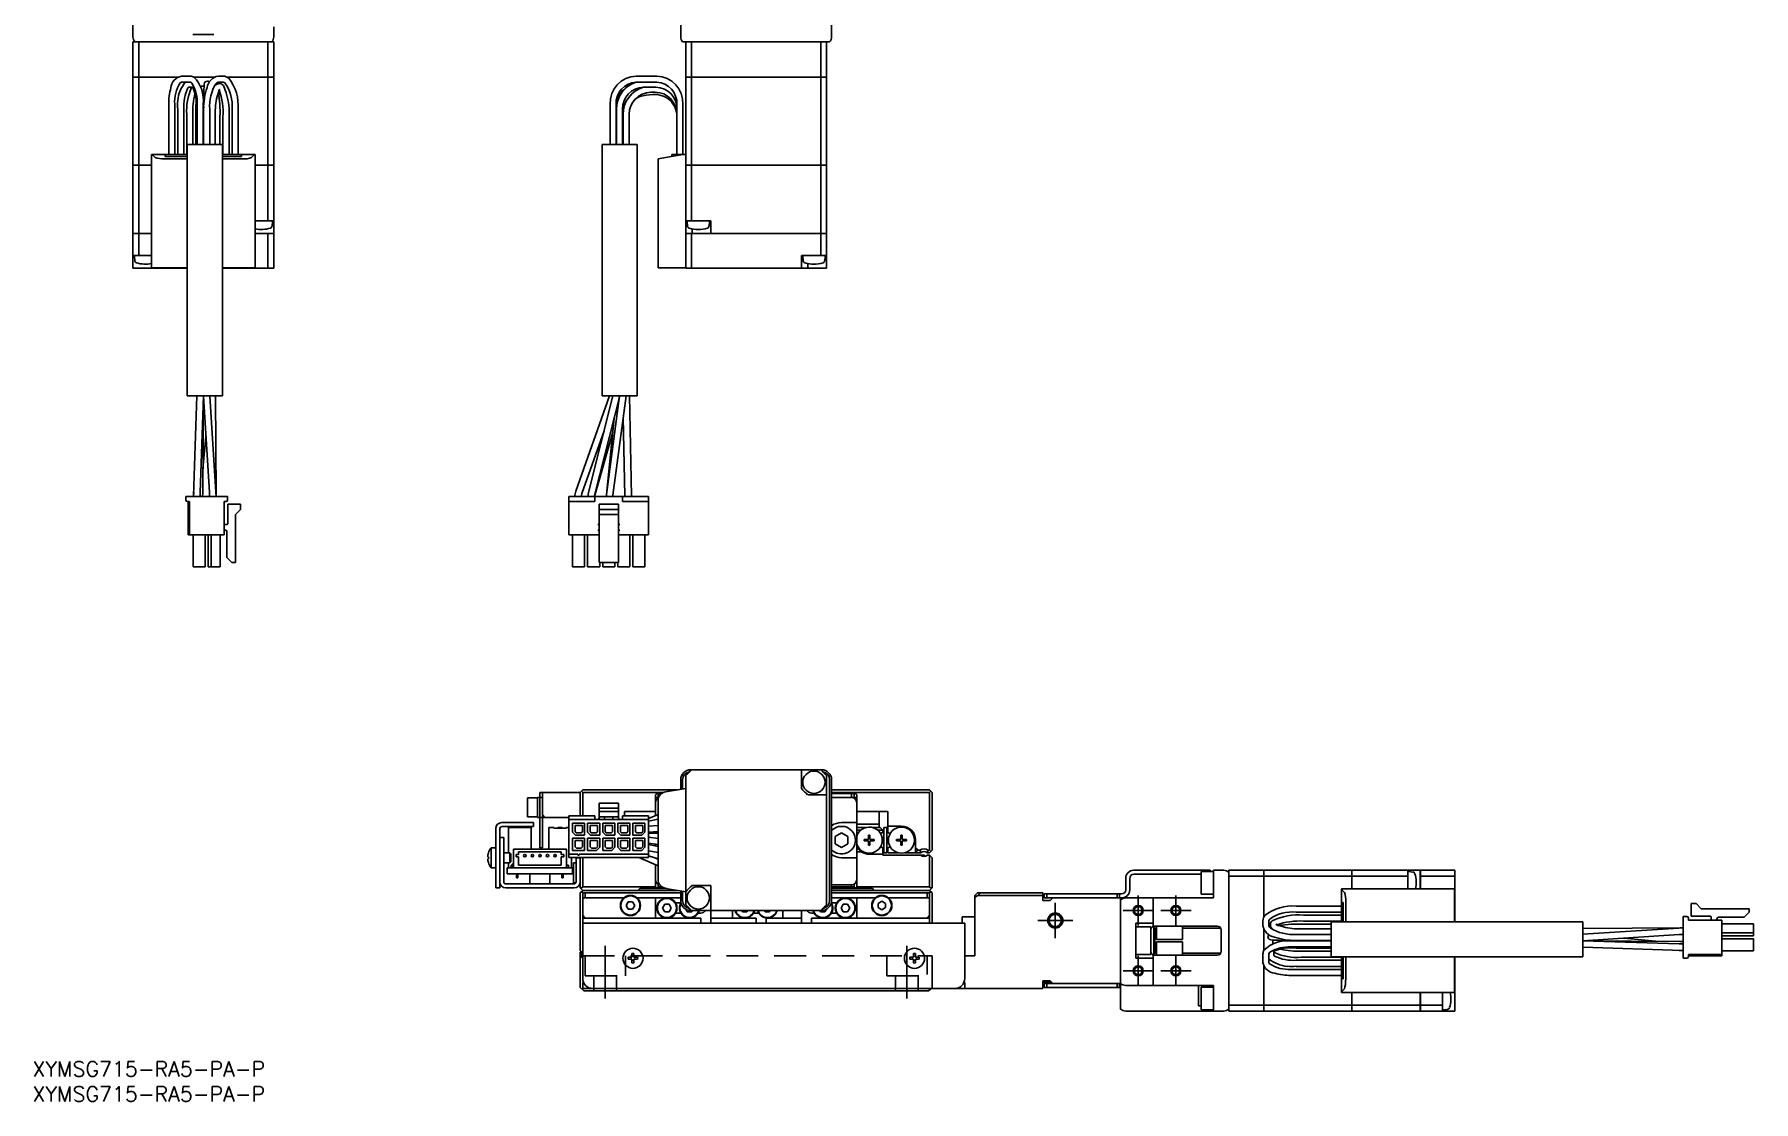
# Model space of a CAD drawing. Extents: x 0 to 721, y -8 to 419.
# Drawn here: x 0.4 to 342.3, y -8 to 204.2 of the extents above; entities that cross this region are included whole.
import ezdxf

# ---------------------------------------------------------------- set-up
doc = ezdxf.new("R2010")
doc.units = 0
doc.header["$LTSCALE"] = 0.5
doc.linetypes.add('CENTER', pattern=[50.8, 31.75, -6.35, 6.35, -6.35])
doc.linetypes.add('DASHED', pattern=[19.05, 12.7, -6.35])
for name, color, linetype in [('MSM_CENTER', 1, 'CENTER'), ('MSM_CONTINUOUS', 7, 'CONTINUOUS'), ('MSM_DASHED', 4, 'DASHED'), ('MSM_NARROW', 5, 'CONTINUOUS'), ('MSM_PART_NUMBER', 7, 'CONTINUOUS')]:
    doc.layers.add(name, color=color, linetype=linetype)
doc.styles.get("Standard").update_dxf_attribs({"font": 'txt.shx', "height": 1, "bigfont": 'bigfont.shx'})

msp = doc.modelspace()

# ---------------------------------------------------------------- linework, layer by layer
at = {"layer": 'MSM_CENTER'}
for p, q in [((203.44, 31.5), (203.44, 24.5)), ((219.94, 27), (219.94, 33)), ((227.44, 27), (227.44, 33)), ((199.94, 28), (206.94, 28)), ((216.94, 30), (222.94, 30)), ((224.44, 30), (230.44, 30)), ((113.94, 23), (113.94, 12.5)), ((173.94, 23), (173.94, 12.5)), ((219.94, 15), (219.94, 21)), ((227.44, 15), (227.44, 21)), ((216.94, 18), (222.94, 18)), ((224.44, 18), (230.44, 18))]:
    msp.add_line(p, q, dxfattribs=at)
at = {"layer": 'MSM_CONTINUOUS'}
for p, q in [((20, 203.73), (20, 223.23)), ((128.94, 203.73), (128.94, 217.73)), ((158.94, 217.73), (158.94, 203.73)), ((48, 205.73), (48, 203.73)), ((20, 202.73), (20, 195.74)), ((20, 202.73), (48, 202.73)), ((21.15, 202.73), (21.15, 195.74)), ((36.1, 204.23), (31.9, 204.23)), ((46.85, 202.73), (46.85, 195.74)), ((48, 202.73), (48, 195.74)), ((129.32, 202.73), (158.55, 202.73)), ((129.94, 202.73), (129.94, 195.74)), ((131.09, 202.73), (131.09, 195.74)), ((156.78, 202.73), (156.78, 195.74)), ((157.94, 202.73), (157.94, 195.74)), ((20, 195.74), (29.05, 195.74)), ((20, 195.73), (20, 178.24)), ((29.03, 195.73), (20, 195.73)), ((20.01, 195.73), (20.01, 195.74)), ((21.15, 195.73), (21.15, 178.24)), ((21.16, 195.73), (21.16, 195.74)), ((31.4, 195.93), (29.65, 195.93)), ((32.1, 195.74), (36.35, 195.74)), ((36.32, 195.73), (32.12, 195.73)), ((34.99, 194.9), (34.79, 194.93)), ((37.95, 195.93), (37, 195.93)), ((38.71, 195.74), (48, 195.74)), ((48, 195.73), (38.73, 195.73)), ((46.85, 195.73), (46.85, 195.74)), ((46.85, 195.73), (46.85, 178.24)), ((47.99, 195.73), (47.99, 195.74)), ((48, 195.73), (48, 178.24)), ((120.09, 195.93), (124.18, 195.93)), ((129.94, 195.74), (157.94, 195.74)), ((129.94, 195.73), (129.94, 157.73)), ((157.94, 195.73), (129.94, 195.73)), ((129.95, 195.73), (129.95, 195.74)), ((131.09, 195.73), (131.09, 195.74)), ((131.09, 195.73), (131.09, 178.24)), ((156.78, 195.73), (156.78, 195.74)), ((156.78, 195.73), (156.78, 178.24)), ((157.93, 195.73), (157.93, 195.74)), ((157.94, 195.73), (157.94, 178.24)), ((29.65, 194.73), (31.4, 194.73)), ((31.06, 193.73), (31.79, 193.73)), ((33.64, 193.93), (33.41, 193.88)), ((33.67, 193.93), (33.64, 193.93)), ((34.08, 193.93), (33.67, 193.93)), ((34.13, 193.93), (34.08, 193.93)), ((35.17, 194.78), (34.99, 194.9)), ((36.92, 194.4), (36.72, 194.33)), ((36.96, 194.41), (36.92, 194.4)), ((36.98, 194.73), (37.95, 194.73)), ((37.17, 193.21), (37.33, 193.27)), ((124.18, 194.73), (120.09, 194.73)), ((120.09, 194.72), (120.13, 194.73)), ((124.02, 193.73), (121.55, 193.73)), ((123.42, 192.26), (122.04, 192.14)), ((123.88, 192.73), (123, 192.73)), ((27.1, 190.33), (27.1, 180.33)), ((28.3, 180.33), (28.3, 190.33)), ((28.9, 189.33), (28.9, 180.33)), ((30.1, 180.33), (30.1, 189.33)), ((30.7, 188.33), (30.7, 180.33)), ((31.9, 182.33), (31.9, 188.33)), ((32.57, 191.39), (32.5, 189.33)), ((32.5, 189.33), (32.5, 182.33)), ((32.75, 190.33), (32.75, 182.33)), ((33.95, 182.33), (33.95, 190.33)), ((34.05, 189.33), (34.05, 182.33)), ((35.25, 182.33), (35.25, 189.33)), ((39.7, 189.33), (39.7, 180.33)), ((40.9, 180.33), (40.9, 189.33)), ((114.89, 182.33), (114.89, 190.33)), ((116.09, 190.33), (116.09, 182.33)), ((116.19, 182.33), (116.19, 189.33)), ((117.54, 190.05), (117.39, 188.83)), ((117.39, 189.33), (117.39, 182.33)), ((117.49, 189.33), (117.54, 190.05)), ((117.49, 182.33), (117.49, 189.33)), ((117.54, 190.05), (117.55, 190.07)), ((117.55, 190.07), (117.54, 190.05)), ((118.69, 188.33), (118.69, 182.33)), ((128.19, 187.85), (128.18, 188.09)), ((128.19, 180.33), (128.19, 190.33)), ((129.39, 190.33), (129.39, 180.33)), ((36.35, 187.75), (36.35, 187.8)), ((36.35, 182.33), (36.35, 187.78)), ((37.3, 182.33), (37.3, 187.88)), ((37.9, 187.85), (37.9, 180.33)), ((39.1, 180.33), (39.1, 187.85)), ((30.77, 182.33), (37.77, 182.33)), ((30.77, 182.33), (30.77, 132.33)), ((37.77, 132.33), (37.77, 182.33)), ((113.29, 182.33), (120.29, 182.33)), ((113.29, 182.33), (113.29, 132.33)), ((120.29, 132.33), (120.29, 182.33)), ((20, 178.24), (23.7, 178.24)), ((20, 178.23), (20, 164.63)), ((23.7, 178.23), (20, 178.23)), ((20.01, 178.23), (20.01, 178.24)), ((21.15, 178.23), (21.15, 164.63)), ((21.16, 178.23), (21.16, 178.24)), ((23.7, 157.83), (23.7, 180.33)), ((23.7, 180.33), (30.77, 180.33)), ((24.41, 179.73), (23.81, 180.33)), ((30.77, 179.47), (26.18, 179.47)), ((26.4, 180.33), (26.4, 179.95)), ((30.77, 179.95), (26.4, 179.95)), ((37.77, 180.33), (44.3, 180.33)), ((41.6, 179.95), (37.77, 179.95)), ((41.82, 179.47), (37.77, 179.47)), ((41.6, 180.33), (41.6, 179.95)), ((44.19, 180.33), (43.59, 179.73)), ((44.3, 180.33), (44.3, 157.83)), ((44.3, 178.24), (48, 178.24)), ((48, 178.23), (44.3, 178.23)), ((46.85, 178.23), (46.85, 178.24)), ((46.85, 178.23), (46.85, 167.13)), ((47.99, 178.23), (47.99, 178.24)), ((48, 178.23), (48, 164.63)), ((129.34, 180.33), (124.44, 179.47)), ((124.44, 179.47), (124.44, 157.83)), ((127.14, 180.33), (127.14, 179.95)), ((127.14, 180.33), (129.94, 180.33)), ((129.94, 178.24), (157.94, 178.24)), ((157.94, 178.23), (129.94, 178.23)), ((129.95, 178.23), (129.95, 178.24)), ((131.09, 178.23), (131.09, 178.24)), ((131.09, 178.23), (131.09, 167.13)), ((156.78, 178.23), (156.78, 178.24)), ((156.78, 178.23), (156.78, 164.63)), ((157.93, 178.23), (157.93, 178.24)), ((157.94, 178.23), (157.94, 164.63)), ((20, 164.63), (23.7, 164.63)), ((23.7, 164.62), (20, 164.62)), ((20, 157.73), (20, 164.62)), ((20.01, 164.63), (20.01, 164.62)), ((21.15, 164.62), (21.15, 160.23)), ((21.16, 164.63), (21.16, 164.62)), ((44.3, 167.13), (48, 167.13)), ((44.3, 164.63), (48, 164.63)), ((48, 164.62), (44.3, 164.62)), ((46.85, 164.63), (46.85, 164.62)), ((46.85, 164.62), (46.85, 157.73)), ((47.66, 166.15), (47.73, 166.92)), ((47.99, 164.63), (47.99, 164.62)), ((48, 164.62), (48, 157.73)), ((129.94, 167.13), (134.94, 167.13)), ((129.94, 164.63), (157.94, 164.63)), ((157.94, 164.62), (129.94, 164.62)), ((129.95, 164.63), (129.95, 164.62)), ((130.2, 166.92), (130.27, 166.15)), ((131.09, 164.63), (131.09, 164.62)), ((131.09, 164.62), (131.09, 157.73)), ((131.19, 164.63), (131.19, 165.57)), ((134.6, 166.15), (134.67, 166.92)), ((134.94, 167.13), (134.94, 164.63)), ((156.78, 164.63), (156.78, 164.62)), ((156.78, 164.62), (156.78, 160.23)), ((157.93, 164.63), (157.93, 164.62)), ((157.94, 164.62), (157.94, 157.73)), ((20, 160.23), (23.7, 160.23)), ((30.77, 157.73), (20, 157.73)), ((20.27, 160.03), (20.34, 159.26)), ((23.7, 157.83), (30.77, 157.83)), ((23.75, 157.83), (23.75, 157.73)), ((37.77, 157.83), (44.3, 157.83)), ((37.77, 157.73), (48, 157.73)), ((124.44, 157.83), (129.94, 157.83)), ((129.94, 157.73), (157.94, 157.73)), ((152.94, 157.73), (152.94, 160.23)), ((152.94, 160.23), (157.94, 160.23)), ((153.2, 160.03), (153.27, 159.26)), ((154.19, 157.73), (154.19, 158.68)), ((157.6, 159.26), (157.67, 160.03)), ((30.77, 132.33), (37.77, 132.33)), ((32.7, 132.33), (32.06, 112.45)), ((33.38, 113.13), (34, 132.33)), ((33.86, 113), (34, 132.32)), ((34, 132.32), (35.2, 113.12)), ((36.5, 113.2), (35.3, 132.33)), ((36.55, 112.67), (36.4, 132.33)), ((114.8, 132.33), (108.06, 113.37)), ((115.47, 132.33), (110.61, 113.1)), ((111.87, 112.78), (116.75, 132.12)), ((113.29, 132.33), (120.29, 132.33)), ((116.78, 132.33), (114.18, 112.75)), ((115.47, 112.58), (118.09, 132.33)), ((119.13, 112.44), (118.74, 132.33)), ((115.69, 127.92), (114.17, 112.74)), ((117.52, 128.03), (117.83, 112.48)), ((33.89, 117.86), (34.51, 124.18)), ((109.29, 112.93), (113.72, 125.41)), ((111.9, 112.83), (115.41, 125.15)), ((32.08, 113.17), (32.06, 112.33)), ((33.36, 112.33), (33.38, 113.13)), ((33.85, 112.33), (33.86, 113)), ((35.2, 113.12), (35.24, 112.33)), ((36.54, 112.33), (36.5, 113.2)), ((36.55, 112.33), (36.55, 112.94)), ((108.06, 113.37), (107.8, 112.33)), ((108.07, 113.37), (107.8, 112.33)), ((109.12, 112.33), (109.29, 112.94)), ((110.61, 113.1), (110.47, 112.33)), ((38.81, 112.33), (30.53, 112.33)), ((30.53, 112.33), (30.53, 111.61)), ((30.83, 111.31), (31.24, 111.31)), ((30.99, 111.31), (30.99, 104.68)), ((31.24, 111.31), (31.24, 104.68)), ((32.06, 112.45), (32.05, 112.33)), ((36.55, 112.33), (36.55, 112.67)), ((38.1, 111.31), (38.51, 111.31)), ((38.1, 104.68), (38.1, 111.31)), ((38.81, 111.61), (38.81, 112.33)), ((38.85, 110.78), (41.38, 110.78)), ((38.85, 106.93), (38.85, 110.78)), ((41.38, 109.78), (40.36, 108.76)), ((41.38, 110.78), (41.38, 109.78)), ((106.69, 112.33), (122.54, 112.33)), ((106.69, 104.68), (106.69, 112.33)), ((106.69, 111.31), (111.89, 111.31)), ((111.78, 112.33), (111.87, 112.78)), ((111.79, 112.33), (111.9, 112.83)), ((111.89, 112.33), (111.89, 111.31)), ((112.69, 110.78), (116.55, 110.78)), ((112.69, 110.78), (112.69, 99.22)), ((112.69, 109.78), (116.55, 109.78)), ((114.17, 112.74), (114.14, 112.33)), ((114.18, 112.75), (114.15, 112.33)), ((115.45, 112.33), (115.47, 112.58)), ((116.55, 110.78), (116.55, 99.22)), ((117.35, 112.33), (117.35, 111.31)), ((117.35, 111.31), (122.54, 111.31)), ((117.83, 112.48), (117.83, 112.33)), ((119.14, 112.33), (119.13, 112.51)), ((119.14, 112.33), (119.13, 112.44)), ((122.54, 112.33), (122.54, 104.68)), ((38.7, 106.78), (38.1, 106.78)), ((40.36, 108.76), (40.36, 99.22)), ((112.69, 106.78), (112.44, 106.78)), ((112.69, 108.76), (116.55, 108.76)), ((116.8, 106.78), (116.55, 106.78)), ((30.99, 104.68), (38.1, 104.68)), ((31.97, 104.68), (31.97, 98.33)), ((34.37, 104.68), (34.37, 98.33)), ((34.97, 104.68), (34.97, 98.33)), ((35.57, 104.68), (35.57, 98.33)), ((37.37, 104.68), (37.37, 98.33)), ((38.1, 105.63), (38.38, 105.63)), ((38.66, 100.22), (38.66, 105.35)), ((106.69, 104.68), (112.69, 104.68)), ((107.42, 104.68), (107.42, 98.33)), ((109.82, 104.68), (109.82, 98.33)), ((110.42, 104.68), (110.42, 98.33)), ((112.44, 105.63), (112.69, 105.63)), ((116.55, 105.63), (116.8, 105.63)), ((116.55, 104.68), (122.54, 104.68)), ((118.82, 104.68), (118.82, 98.33)), ((119.42, 104.68), (119.42, 98.33)), ((121.82, 104.68), (121.82, 98.33)), ((39.66, 99.22), (38.66, 100.22)), ((40.36, 99.22), (39.66, 99.22)), ((112.69, 99.22), (116.55, 99.22)), ((112.82, 99.22), (112.82, 98.33)), ((113.42, 99.22), (113.42, 98.33)), ((115.82, 99.22), (115.82, 98.33)), ((116.42, 99.22), (116.42, 98.33)), ((34.37, 98.33), (31.97, 98.33)), ((37.37, 98.33), (34.97, 98.33)), ((109.82, 98.33), (107.42, 98.33)), ((112.82, 98.33), (110.42, 98.33)), ((115.82, 98.33), (113.42, 98.33)), ((118.82, 98.33), (116.42, 98.33)), ((121.82, 98.33), (119.42, 98.33)), ((128.94, 54.12), (128.94, 56)), ((129.32, 54.19), (129.32, 56)), ((129.94, 31.15), (129.94, 56.85)), ((130.94, 58), (156.94, 58)), ((152.94, 54.25), (152.94, 58)), ((157.94, 56.85), (157.94, 31.15)), ((158.55, 56), (158.55, 32)), ((158.94, 56), (158.94, 32)), ((98.44, 52.4), (98.44, 48.6)), ((100.44, 52.4), (98.44, 52.4)), ((100.44, 48.5), (100.44, 52.5)), ((101.44, 52.5), (100.44, 52.5)), ((100.94, 52.5), (100.94, 53.5)), ((100.94, 53.5), (108.94, 53.5)), ((100.94, 52.5), (100.94, 42.5)), ((101.44, 42.5), (101.44, 53.5)), ((109.44, 54), (108.94, 53.5)), ((108.94, 48.81), (108.94, 53.5)), ((109.44, 53.5), (109.19, 53.75)), ((109.44, 54), (128.23, 54)), ((109.44, 53.5), (109.44, 48.81)), ((125.59, 53.5), (109.44, 53.5)), ((112.69, 51.38), (112.69, 48.35)), ((112.69, 51.38), (116.55, 51.38)), ((116.55, 51.38), (116.55, 48.35)), ((124.44, 53.5), (123.94, 53)), ((123.94, 53), (123.94, 48.89)), ((123.94, 52.5), (124.57, 52.5)), ((124.44, 52.5), (124.44, 53.3)), ((124.44, 53.3), (125.21, 53.3)), ((124.44, 36.18), (124.44, 51.82)), ((124.94, 53.3), (124.94, 53.06)), ((125.92, 53.59), (129.94, 54.3)), ((157.94, 53), (154.19, 53)), ((158.94, 54), (178.44, 54)), ((178.44, 53.5), (158.94, 53.5)), ((158.94, 53.3), (163.44, 53.3)), ((158.94, 52.5), (162.94, 52.5)), ((162.94, 52.5), (162.94, 53.3)), ((162.94, 52.5), (163.94, 52.5)), ((163.94, 53), (163.44, 53.5)), ((163.44, 53.3), (163.44, 52.5)), ((163.94, 34.5), (163.94, 53)), ((178.44, 54), (178.94, 53.5)), ((178.69, 53.75), (178.44, 53.5)), ((178.44, 42), (178.44, 53.5)), ((178.94, 53.5), (178.94, 42)), ((98.44, 48.6), (100.44, 48.6)), ((100.44, 48.5), (106.69, 48.5)), ((101.94, 48.5), (101.44, 49)), ((106.69, 40.53), (106.69, 48.81)), ((106.69, 48.81), (111.89, 48.81)), ((106.69, 48.1), (122.54, 48.1)), ((111.89, 48.81), (111.89, 48.1)), ((112.69, 50.36), (116.55, 50.36)), ((112.69, 49.66), (116.55, 49.66)), ((112.69, 48.66), (116.55, 48.66)), ((113.79, 48.66), (113.79, 48.1)), ((115.44, 48.66), (115.44, 48.1)), ((117.35, 48.81), (117.35, 48.1)), ((117.35, 48.81), (122.54, 48.81)), ((117.74, 49.7), (123.94, 49.7)), ((117.74, 48.81), (117.74, 49.7)), ((124.44, 49.1), (122.54, 48.3)), ((122.54, 48.81), (122.54, 40.53)), ((122.54, 47.75), (124.44, 48.17)), ((163.94, 49.7), (170.14, 49.7)), ((168.39, 46.5), (168.39, 49.7)), ((170.14, 45.55), (170.14, 49.7)), ((92.14, 34.5), (92.14, 46.3)), ((92.94, 46.2), (92.94, 34.5)), ((92.94, 44.5), (93.74, 44.5)), ((99.64, 47.5), (93.34, 47.5)), ((93.44, 46.7), (99.64, 46.7)), ((93.74, 35.7), (93.74, 44.5)), ((94.69, 41.5), (94.69, 46.5)), ((94.69, 46.5), (99.19, 46.5)), ((99.19, 46.5), (99.19, 42.2)), ((99.64, 47.5), (99.64, 46.7)), ((102.69, 42.2), (102.69, 46.5)), ((102.69, 46.5), (103.69, 46.5)), ((103.69, 46.5), (103.69, 46.4)), ((106.19, 46.4), (103.69, 46.4)), ((104.49, 46.4), (104.49, 46.5)), ((105.39, 46.5), (104.49, 46.5)), ((104.86, 46.4), (104.86, 46.5)), ((105.01, 46.4), (105.01, 46.5)), ((105.39, 46.4), (105.39, 46.5)), ((106.19, 46.5), (106.19, 46.4)), ((106.19, 46.5), (106.69, 46.5)), ((107.42, 47.37), (107.42, 45.57)), ((109.82, 47.37), (107.42, 47.37)), ((107.42, 45.57), (108.02, 44.97)), ((107.93, 46.92), (107.93, 45.67)), ((109.4, 46.92), (107.93, 46.92)), ((107.93, 45.67), (108.18, 45.42)), ((108.02, 44.97), (109.82, 44.97)), ((108.18, 45.42), (109.15, 45.42)), ((109.15, 45.42), (109.4, 45.67)), ((109.4, 45.67), (109.4, 46.92)), ((109.82, 44.97), (109.82, 47.37)), ((110.42, 47.37), (110.42, 45.57)), ((112.82, 47.37), (110.42, 47.37)), ((110.42, 45.57), (111.02, 44.97)), ((110.93, 46.92), (110.93, 45.67)), ((112.4, 46.92), (110.93, 46.92)), ((110.93, 45.67), (111.18, 45.42)), ((111.02, 44.97), (112.82, 44.97)), ((111.18, 45.42), (112.15, 45.42)), ((112.15, 45.42), (112.4, 45.67)), ((112.4, 45.67), (112.4, 46.92)), ((112.82, 44.97), (112.82, 47.37)), ((113.42, 47.37), (113.42, 45.57)), ((115.82, 47.37), (113.42, 47.37)), ((113.42, 45.57), (114.02, 44.97)), ((113.93, 46.92), (113.93, 45.67)), ((115.4, 46.92), (113.93, 46.92)), ((113.93, 45.67), (114.18, 45.42)), ((114.02, 44.97), (115.82, 44.97)), ((114.18, 45.42), (115.15, 45.42)), ((115.15, 45.42), (115.4, 45.67)), ((115.4, 45.67), (115.4, 46.92)), ((115.82, 44.97), (115.82, 47.37)), ((116.42, 47.37), (116.42, 45.57)), ((118.82, 47.37), (116.42, 47.37)), ((116.42, 45.57), (117.02, 44.97)), ((116.93, 46.92), (116.93, 45.67)), ((118.4, 46.92), (116.93, 46.92)), ((116.93, 45.67), (117.18, 45.42)), ((117.02, 44.97), (118.82, 44.97)), ((117.18, 45.42), (118.15, 45.42)), ((118.15, 45.42), (118.4, 45.67)), ((118.4, 45.67), (118.4, 46.92)), ((118.82, 44.97), (118.82, 47.37)), ((121.82, 47.37), (119.42, 47.37)), ((119.42, 47.37), (119.42, 44.97)), ((119.42, 44.97), (121.22, 44.97)), ((119.93, 46.92), (119.93, 45.67)), ((121.4, 46.92), (119.93, 46.92)), ((119.93, 45.67), (120.18, 45.42)), ((120.18, 45.42), (121.15, 45.42)), ((121.15, 45.42), (121.4, 45.67)), ((121.82, 45.57), (121.22, 44.97)), ((121.4, 45.67), (121.4, 46.92)), ((121.82, 45.57), (121.82, 47.37)), ((124.44, 46.94), (122.54, 46.78)), ((122.54, 45.57), (124.44, 45.73)), ((124.44, 45.41), (122.54, 45.37)), ((124.44, 44.34), (122.54, 44.61)), ((123.94, 45.4), (123.94, 45.69)), ((159.69, 44.72), (160.94, 45.44)), ((159.69, 43.28), (159.69, 44.72)), ((163.94, 47.5), (160.94, 47.5)), ((160.94, 45.44), (162.19, 44.72)), ((162.19, 44.72), (162.19, 43.28)), ((163.94, 47.2), (168.39, 47.2)), ((163.94, 46.5), (165.72, 46.5)), ((164.14, 46.5), (163.94, 46.3)), ((164.77, 46), (163.94, 46)), ((166.29, 45), (166.58, 45)), ((166.29, 44.21), (166.29, 45)), ((166.58, 44.47), (166.29, 44.47)), ((166.58, 44.21), (166.58, 45)), ((167.15, 46.5), (168.64, 46.5)), ((169.14, 46), (168.1, 46)), ((169.14, 46), (168.64, 46.5)), ((169.14, 45.55), (168.91, 45.42)), ((169.14, 45.55), (169.14, 46)), ((169.34, 41.5), (169.34, 46.5)), ((169.34, 46.5), (169.94, 46.5)), ((169.94, 41.5), (169.94, 46.5)), ((172.84, 46.8), (170.14, 46.8)), ((170.4, 45.4), (170.14, 45.55)), ((172.69, 45), (172.98, 45)), ((172.69, 44.21), (172.69, 45)), ((172.98, 44.47), (172.69, 44.47)), ((172.98, 44.21), (172.98, 45)), ((90.68, 41.45), (90.68, 41.43)), ((91.24, 42.5), (91.24, 38.5)), ((92.14, 42.5), (91.24, 42.5)), ((94.94, 41.5), (93.74, 41.5)), ((94.94, 39.5), (94.94, 41.5)), ((95.14, 41.3), (94.94, 41.5)), ((95.14, 41.3), (95.14, 39.7)), ((95.69, 42.2), (95.69, 38.5)), ((95.69, 42.2), (106.19, 42.2)), ((96.19, 41.15), (96.69, 41.15)), ((96.19, 40.65), (96.19, 41.15)), ((96.69, 41.15), (96.69, 41.7)), ((96.69, 41.7), (105.19, 41.7)), ((101.44, 42.5), (100.94, 42.5)), ((105.19, 41.7), (105.19, 41.15)), ((105.19, 41.15), (105.69, 41.15)), ((105.69, 41.15), (105.69, 40.65)), ((106.19, 42.2), (106.19, 38.5)), ((106.69, 41.24), (108.47, 41.24)), ((109.82, 44.37), (107.42, 44.37)), ((107.42, 44.37), (107.42, 41.97)), ((107.42, 41.97), (109.82, 41.97)), ((107.93, 43.92), (107.93, 42.67)), ((109.4, 43.92), (107.93, 43.92)), ((107.93, 42.67), (108.18, 42.42)), ((108.18, 42.42), (109.15, 42.42)), ((108.47, 41.14), (108.47, 41.24)), ((108.77, 41.24), (122.54, 41.24)), ((108.77, 41.24), (108.77, 41.14)), ((109.15, 42.42), (109.4, 42.67)), ((109.4, 42.67), (109.4, 43.92)), ((109.82, 41.97), (109.82, 44.37)), ((112.82, 44.37), (110.42, 44.37)), ((110.42, 44.37), (110.42, 41.97)), ((110.42, 41.97), (112.22, 41.97)), ((110.93, 43.92), (110.93, 42.67)), ((112.4, 43.92), (110.93, 43.92)), ((110.93, 42.67), (111.18, 42.42)), ((111.18, 42.42), (112.15, 42.42)), ((112.15, 42.42), (112.4, 42.67)), ((112.22, 41.97), (112.82, 42.57)), ((112.4, 42.67), (112.4, 43.92)), ((112.82, 42.57), (112.82, 44.37)), ((115.82, 44.37), (113.42, 44.37)), ((113.42, 44.37), (113.42, 41.97)), ((113.42, 41.97), (115.22, 41.97)), ((113.93, 43.92), (113.93, 42.67)), ((115.4, 43.92), (113.93, 43.92)), ((113.93, 42.67), (114.18, 42.42)), ((114.18, 42.42), (115.15, 42.42)), ((115.15, 42.42), (115.4, 42.67)), ((115.22, 41.97), (115.82, 42.57)), ((115.4, 42.67), (115.4, 43.92)), ((115.82, 42.57), (115.82, 44.37)), ((116.42, 44.37), (116.42, 42.57)), ((118.82, 44.37), (116.42, 44.37)), ((117.02, 41.97), (116.42, 42.57)), ((116.93, 43.92), (116.93, 42.67)), ((118.4, 43.92), (116.93, 43.92)), ((116.93, 42.67), (117.18, 42.42)), ((117.02, 41.97), (118.82, 41.97)), ((117.18, 42.42), (118.15, 42.42)), ((118.15, 42.42), (118.4, 42.67)), ((118.4, 42.67), (118.4, 43.92)), ((118.82, 41.97), (118.82, 44.37)), ((119.42, 44.37), (119.42, 41.97)), ((121.82, 44.37), (119.42, 44.37)), ((119.42, 41.97), (121.22, 41.97)), ((119.93, 43.92), (119.93, 42.67)), ((121.4, 43.92), (119.93, 43.92)), ((119.93, 42.67), (120.18, 42.42)), ((120.18, 42.42), (121.15, 42.42)), ((121.15, 42.42), (121.4, 42.67)), ((121.22, 41.97), (121.82, 42.57)), ((121.4, 42.67), (121.4, 43.92)), ((121.82, 42.57), (121.82, 44.37)), ((122.54, 43.4), (124.44, 43.12)), ((122.54, 43.11), (124.44, 42.74)), ((124.44, 41.52), (122.54, 41.89)), ((123.94, 42.84), (123.94, 43.2)), ((160.94, 42.56), (159.69, 43.28)), ((162.19, 43.28), (160.94, 42.56)), ((163.94, 42.2), (164.29, 42.2)), ((164.84, 41.7), (163.94, 41.7)), ((165.44, 43.86), (165.44, 44.15)), ((166.23, 44.15), (165.44, 44.15)), ((166.23, 43.86), (165.44, 43.86)), ((165.97, 44.15), (165.97, 43.86)), ((166.29, 43), (166.29, 43.8)), ((166.58, 43.53), (166.29, 43.53)), ((166.29, 43), (166.58, 43)), ((169.14, 41.2), (166.44, 41.2)), ((166.58, 43), (166.58, 43.8)), ((167.44, 44.15), (166.64, 44.15)), ((167.44, 43.86), (166.64, 43.86)), ((166.91, 43.86), (166.91, 44.15)), ((167.44, 43.86), (167.44, 44.15)), ((169.14, 42.45), (168.91, 42.58)), ((169.14, 42.45), (169.14, 41)), ((169.34, 41.5), (169.94, 41.5)), ((170.14, 42.45), (170.4, 42.6)), ((170.14, 41.5), (170.14, 42.45)), ((172.12, 41.5), (170.14, 41.5)), ((171.84, 43.86), (171.84, 44.15)), ((172.63, 44.15), (171.84, 44.15)), ((172.63, 43.86), (171.84, 43.86)), ((172.37, 44.15), (172.37, 43.86)), ((172.69, 43), (172.69, 43.8)), ((172.98, 43.53), (172.69, 43.53)), ((172.69, 43), (172.98, 43)), ((172.98, 43), (172.98, 43.8)), ((173.84, 44.15), (173.04, 44.15)), ((173.84, 43.86), (173.04, 43.86)), ((173.31, 43.86), (173.31, 44.15)), ((176.67, 41.5), (173.55, 41.5)), ((173.84, 43.86), (173.84, 44.15)), ((175.64, 41.5), (175.64, 44)), ((176.14, 42), (175.64, 42.5)), ((175.64, 41.65), (176.14, 42)), ((176.14, 42), (176.51, 42)), ((176.51, 42), (176.67, 41.5)), ((178.16, 42), (178, 41.5)), ((178.44, 41.5), (178, 41.5)), ((178.16, 42), (178.44, 42)), ((178.44, 42), (178.69, 41.75)), ((178.94, 42), (178.44, 41.5)), ((90.55, 40.7), (90.68, 40.7)), ((90.68, 40.3), (90.55, 40.3)), ((90.68, 40.7), (90.68, 40.3)), ((90.68, 39.57), (90.68, 39.55)), ((91.24, 38.5), (92.14, 38.5)), ((93.74, 39.5), (94.94, 39.5)), ((94.44, 37.3), (94.44, 38.5)), ((107.44, 38.5), (94.44, 38.5)), ((94.69, 38.5), (94.69, 39.5)), ((94.94, 39.5), (95.14, 39.7)), ((95.23, 38.5), (95.23, 39.05)), ((95.23, 39.05), (95.46, 39.05)), ((95.46, 39.3), (95.69, 39.3)), ((95.46, 38.5), (95.46, 39.3)), ((96.69, 40.65), (96.19, 40.65)), ((96.69, 39), (96.69, 40.65)), ((105.19, 39), (96.69, 39)), ((105.19, 40.65), (105.19, 39)), ((105.69, 40.65), (105.19, 40.65)), ((106.19, 39.05), (106.64, 39.05)), ((106.64, 38.5), (106.64, 39.05)), ((106.69, 40.53), (122.54, 40.53)), ((107.19, 40.53), (107.19, 38.5)), ((107.44, 37.3), (107.44, 38.5)), ((107.64, 35.5), (107.64, 39.5)), ((108.14, 39.5), (107.64, 39.5)), ((108.14, 40.5), (108.94, 40.5)), ((108.14, 35.7), (108.14, 40.5)), ((108.97, 40.53), (108.94, 40.5)), ((108.94, 34.5), (108.94, 40.5)), ((109.44, 40.53), (109.44, 34.7)), ((120.59, 40.53), (124.44, 38.9)), ((122.54, 40.88), (124.44, 40.27)), ((124.42, 40.21), (123.8, 40.47)), ((123.94, 40.43), (123.94, 40.41)), ((123.94, 34.5), (123.94, 39.11)), ((160.94, 40.5), (163.94, 40.5)), ((169.14, 41), (177.44, 41)), ((177.44, 40.76), (177.44, 41)), ((178, 41), (178.44, 41)), ((178.44, 34.7), (178.44, 41)), ((178.94, 40.5), (178.44, 41)), ((178.94, 40.5), (178.94, 34.5)), ((219.04, 38), (234.24, 38)), ((232.44, 37.75), (232.44, 33.25)), ((234.94, 37.75), (232.44, 37.75)), ((233.74, 37.75), (233.74, 38)), ((234.24, 38), (234.24, 37.75)), ((234.94, 38), (236.94, 38)), ((234.94, 32.5), (234.94, 38)), ((237.94, 10), (237.94, 38)), ((237.94, 38), (244.93, 38)), ((244.93, 28.71), (244.93, 38)), ((244.94, 37.99), (244.93, 37.99)), ((244.94, 38), (262.43, 38)), ((244.94, 38), (244.94, 28.73)), ((262.43, 34.3), (262.43, 38)), ((262.44, 37.99), (262.43, 37.99)), ((262.44, 38), (276.04, 38)), ((262.44, 38), (262.44, 34.3)), ((273.54, 34.3), (273.54, 38)), ((274.52, 37.66), (273.75, 37.73)), ((276.04, 34.3), (276.04, 38)), ((276.04, 37.99), (276.05, 37.99)), ((276.05, 38), (276.05, 34.3)), ((276.05, 38), (282.94, 38)), ((282.94, 27.77), (282.94, 38)), ((92.94, 34.5), (92.14, 34.5)), ((94.14, 35.3), (107.74, 35.3)), ((94.14, 34.5), (107.74, 34.5)), ((107.44, 37.3), (94.44, 37.3)), ((96.31, 37.3), (96.31, 36.5)), ((96.31, 36.5), (96.56, 36.5)), ((96.56, 37.3), (96.56, 36.5)), ((98.94, 37.3), (98.94, 35.3)), ((102.94, 35.3), (102.94, 37.3)), ((105.31, 37.3), (105.31, 36.5)), ((105.31, 36.5), (105.56, 36.5)), ((105.56, 37.3), (105.56, 36.5)), ((107.64, 35.5), (108.08, 35.5)), ((108.94, 34.5), (109.44, 34)), ((109.09, 34.35), (109.44, 34.7)), ((109.44, 34.7), (123.94, 34.7)), ((120.79, 34.35), (120.44, 34)), ((126.25, 34.35), (120.79, 34.35)), ((123.94, 35.5), (124.14, 35.5)), ((123.94, 34.5), (125.59, 34.5)), ((124.44, 34.7), (124.44, 35.23)), ((125.21, 34.7), (124.44, 34.7)), ((124.94, 34.94), (124.94, 34.7)), ((129.94, 33.7), (125.92, 34.41)), ((131.19, 35), (134.94, 35)), ((134.94, 27.5), (134.94, 35)), ((158.94, 35.1), (162.94, 35.1)), ((163.44, 34.7), (158.94, 34.7)), ((158.94, 34.5), (163.94, 34.5)), ((167.09, 34.35), (158.94, 34.35)), ((162.94, 34.7), (162.94, 35.1)), ((163.44, 35.23), (163.44, 34.7)), ((163.74, 35.5), (163.94, 35.5)), ((163.94, 34.7), (178.44, 34.7)), ((167.44, 34), (167.09, 34.35)), ((178.44, 34.7), (178.79, 34.35)), ((178.79, 34.35), (178.44, 34)), ((178.79, 34.35), (178.94, 34.5)), ((217.44, 34.1), (217.44, 36.4)), ((218.24, 36.4), (218.24, 34.1)), ((219.04, 37.2), (232.44, 37.2)), ((237.94, 36.85), (244.93, 36.85)), ((244.94, 36.85), (244.93, 36.85)), ((244.94, 36.85), (262.43, 36.85)), ((260.34, 34.3), (282.84, 34.3)), ((260.34, 27.77), (260.34, 34.3)), ((262.44, 36.85), (262.43, 36.85)), ((262.44, 36.85), (273.54, 36.85)), ((276.04, 36.85), (276.05, 36.85)), ((276.05, 36.85), (282.94, 36.85)), ((282.84, 27.77), (282.84, 34.3)), ((109.44, 34), (108.94, 33.5)), ((108.94, 22), (108.94, 33.5)), ((109.44, 33.5), (109.19, 33.75)), ((109.44, 34), (128.23, 34)), ((109.44, 33.5), (128.94, 33.5)), ((109.44, 16.5), (109.44, 33.5)), ((117.61, 32.5), (109.44, 32.5)), ((109.94, 33.5), (109.94, 32.5)), ((118.07, 31), (118.5, 31.75)), ((118.5, 30.25), (118.07, 31)), ((118.5, 31.75), (119.37, 31.75)), ((119.37, 31.75), (119.8, 31)), ((119.8, 31), (119.37, 30.25)), ((128.94, 32.5), (120.26, 32.5)), ((123.94, 32.5), (123.94, 28.5)), ((125.32, 30.5), (125.75, 31.25)), ((125.75, 31.25), (126.62, 31.25)), ((126.62, 31.25), (127.05, 30.5)), ((128.95, 31.5), (127.92, 31.5)), ((128.94, 32), (128.94, 33.88)), ((129.32, 32), (129.32, 33.81)), ((159.95, 31.5), (158.92, 31.5)), ((158.94, 34), (178.44, 34)), ((178.44, 33.5), (158.94, 33.5)), ((167.61, 32.5), (158.94, 32.5)), ((160.82, 30.5), (161.25, 31.25)), ((161.25, 31.25), (162.12, 31.25)), ((162.12, 31.25), (162.55, 30.5)), ((163.94, 32.5), (163.94, 28.5)), ((168.19, 31.43), (168.94, 31.87)), ((168.19, 30.57), (168.19, 31.43)), ((168.94, 31.87), (169.69, 31.43)), ((169.69, 31.43), (169.69, 30.57)), ((178.44, 32.5), (170.26, 32.5)), ((177.94, 32.5), (177.94, 33.5)), ((178.94, 33.5), (178.44, 34)), ((178.69, 33.75), (178.44, 33.5)), ((178.44, 27.5), (178.44, 33.5)), ((178.94, 33.5), (178.94, 27.5)), ((187.44, 33), (187.94, 33.5)), ((187.44, 33), (187.44, 21)), ((188.05, 33), (187.44, 32.69)), ((187.94, 33.5), (200.94, 33.5)), ((188.55, 33.5), (188.05, 33)), ((200.94, 33), (188.05, 33)), ((200.94, 33.5), (200.94, 32)), ((200.94, 32), (202.44, 32)), ((201.24, 32.5), (201.24, 33.3)), ((201.24, 33.3), (216.64, 33.3)), ((216.64, 32.5), (201.24, 32.5)), ((201.74, 33.3), (201.74, 32.5)), ((202.94, 32.5), (202.44, 32)), ((215.74, 32.5), (215.74, 33.3)), ((216.24, 33.3), (216.24, 32.5)), ((216.44, 32.5), (216.44, 15.5)), ((217.44, 32.5), (234.94, 32.5)), ((222.94, 26.87), (222.94, 32.5)), ((232.44, 33.25), (234.94, 33.25)), ((260.34, 30.9), (251.34, 30.9)), ((260.34, 34.19), (260.94, 33.59)), ((260.34, 31.6), (260.72, 31.6)), ((260.72, 31.6), (260.72, 27.77)), ((261.2, 31.82), (261.2, 27.77)), ((329.89, 31.38), (330.89, 31.38)), ((329.89, 28.85), (329.89, 31.38)), ((330.89, 31.38), (331.91, 30.36)), ((109.94, 28.5), (109.44, 29)), ((109.44, 28.5), (132.94, 28.5)), ((109.44, 27.5), (185.44, 27.5)), ((119.37, 30.25), (118.5, 30.25)), ((125.75, 29.75), (125.32, 30.5)), ((126.62, 29.75), (125.75, 29.75)), ((127.05, 30.5), (126.62, 29.75)), ((127.92, 29.5), (128.95, 29.5)), ((130.25, 29.75), (129.96, 30.25)), ((131.12, 29.75), (130.25, 29.75)), ((156.94, 30), (130.94, 30)), ((131.26, 30), (131.12, 29.75)), ((132.42, 29.5), (132.94, 29.5)), ((132.94, 27.5), (132.94, 28.5)), ((134.94, 28.5), (143.94, 28.5)), ((139.24, 28.5), (139.24, 30)), ((141.25, 29.75), (141.11, 30)), ((142.12, 29.75), (141.25, 29.75)), ((142.26, 30), (142.12, 29.75)), ((143.42, 29.5), (144.45, 29.5)), ((143.94, 27.5), (143.94, 28.5)), ((145.75, 29.75), (145.61, 30)), ((146.62, 29.75), (145.75, 29.75)), ((152.94, 28.5), (145.94, 28.5)), ((145.94, 28.5), (145.94, 27.5)), ((146.76, 30), (146.62, 29.75)), ((149.24, 30), (149.24, 28.5)), ((152.94, 27.5), (152.94, 30)), ((154.94, 29.5), (155.45, 29.5)), ((154.94, 28.5), (154.94, 27.5)), ((178.44, 28.5), (154.94, 28.5)), ((156.75, 29.75), (156.61, 30)), ((157.62, 29.75), (156.75, 29.75)), ((157.91, 30.25), (157.62, 29.75)), ((158.92, 29.5), (159.95, 29.5)), ((161.25, 29.75), (160.82, 30.5)), ((162.12, 29.75), (161.25, 29.75)), ((162.55, 30.5), (162.12, 29.75)), ((168.94, 30.13), (168.19, 30.57)), ((169.69, 30.57), (168.94, 30.13)), ((178.44, 29), (177.94, 28.5)), ((184.94, 27.5), (184.94, 28.75)), ((187.44, 28.75), (184.94, 28.75)), ((185.44, 27.5), (185.44, 16.5)), ((219.44, 27.5), (222.94, 27.5)), ((219.44, 20.5), (219.44, 27.5)), ((244.74, 27.95), (244.74, 27)), ((245.94, 26.98), (245.94, 27.95)), ((251.34, 29.7), (260.34, 29.7)), ((260.34, 29.1), (252.82, 29.1)), ((252.82, 27.9), (260.34, 27.9)), ((258.34, 20.77), (258.34, 27.77)), ((308.34, 27.77), (258.34, 27.77)), ((308.34, 20.77), (308.34, 27.77)), ((329.06, 28.81), (328.34, 28.81)), ((328.34, 28.81), (328.34, 20.53)), ((329.36, 28.1), (329.36, 28.51)), ((335.99, 28.1), (329.36, 28.1)), ((333.74, 28.85), (329.89, 28.85)), ((331.91, 30.36), (341.45, 30.36)), ((333.89, 28.7), (333.89, 28.1)), ((335.04, 28.1), (335.04, 28.38)), ((340.45, 28.66), (335.32, 28.66)), ((335.99, 20.99), (335.99, 28.1)), ((335.99, 27.37), (342.34, 27.37)), ((341.45, 29.66), (340.45, 28.66)), ((341.45, 30.36), (341.45, 29.66)), ((342.34, 27.37), (342.34, 24.97)), ((222.44, 26.75), (219.44, 26.75)), ((222.44, 21.25), (222.44, 26.75)), ((222.94, 26.87), (223.03, 26.87)), ((222.95, 26.85), (223.03, 26.87)), ((223.04, 21.12), (223.04, 26.88)), ((223.24, 26.5), (223.04, 26.3)), ((223.24, 26.9), (235.64, 26.9)), ((223.24, 26.5), (223.24, 21.5)), ((223.54, 26.5), (223.24, 26.5)), ((223.54, 26.9), (223.54, 24.25)), ((223.54, 24.25), (228.74, 24.25)), ((228.74, 24.25), (228.74, 26.9)), ((236.33, 26.5), (228.74, 26.5)), ((236.44, 26.1), (236.44, 21.9)), ((244.93, 22.1), (244.93, 26.35)), ((244.94, 26.32), (244.94, 22.12)), ((245.77, 24.99), (245.74, 24.79)), ((245.89, 25.17), (245.77, 24.99)), ((246.26, 26.96), (246.27, 26.92)), ((246.27, 26.92), (246.34, 26.72)), ((246.74, 24.13), (246.74, 24.08)), ((246.74, 24.08), (246.74, 23.67)), ((247.46, 27.17), (247.4, 27.33)), ((258.34, 23.95), (250.34, 23.95)), ((258.34, 25.25), (251.34, 25.25)), ((251.34, 24.05), (258.34, 24.05)), ((258.34, 27.3), (252.79, 27.3)), ((252.92, 26.35), (252.87, 26.35)), ((258.34, 26.35), (252.89, 26.35)), ((328, 26.55), (308.34, 26.4)), ((327.47, 26.5), (308.34, 25.3)), ((327.54, 23.38), (308.34, 24)), ((308.35, 24), (327.55, 25.2)), ((327.67, 23.86), (308.35, 24)), ((322.81, 23.89), (316.49, 24.51)), ((328.34, 26.54), (327.47, 26.5)), ((327.55, 25.2), (328.34, 25.24)), ((328.34, 26.55), (327.73, 26.55)), ((328.34, 26.55), (328, 26.55)), ((335.99, 25.57), (342.34, 25.57)), ((335.99, 24.97), (342.34, 24.97)), ((335.99, 24.37), (342.34, 24.37)), ((342.34, 24.37), (342.34, 21.97)), ((108.94, 22), (109.44, 21.5)), ((108.94, 21.7), (109.04, 21.8)), ((108.94, 14.7), (108.94, 21.7)), ((108.94, 21.2), (109.44, 21.2)), ((109.44, 20.5), (108.94, 21)), ((108.94, 21), (109.44, 21)), ((109.04, 21.7), (109.04, 21.9)), ((109.19, 21.75), (109.44, 22)), ((109.34, 21.4), (109.44, 21.4)), ((118.51, 20.7), (119.24, 20.7)), ((119.24, 20.7), (119.24, 21.43)), ((119.64, 21.43), (119.64, 20.7)), ((119.64, 20.7), (120.36, 20.7)), ((174.51, 20.7), (175.24, 20.7)), ((175.24, 20.7), (175.24, 21.43)), ((175.64, 21.43), (175.64, 20.7)), ((175.64, 20.7), (176.36, 20.7)), ((185.44, 21), (187.44, 21)), ((219.44, 21.25), (222.44, 21.25)), ((223.03, 21.13), (222.94, 21.16)), ((222.94, 21.13), (222.94, 15.1)), ((222.94, 21.13), (223.03, 21.13)), ((223.04, 21.7), (223.24, 21.5)), ((223.24, 21.5), (223.54, 21.5)), ((235.64, 21.1), (223.24, 21.1)), ((223.54, 23.75), (223.54, 21.1)), ((228.74, 23.75), (223.54, 23.75)), ((228.74, 21.1), (228.74, 23.75)), ((228.74, 21.5), (236.33, 21.5)), ((244.74, 21.4), (244.74, 19.65)), ((245.94, 19.65), (245.94, 21.4)), ((246.74, 23.67), (246.74, 23.64)), ((246.74, 23.64), (246.79, 23.41)), ((246.94, 21.06), (246.94, 21.79)), ((249.28, 22.57), (251.34, 22.5)), ((250.34, 22.75), (258.34, 22.75)), ((251.34, 22.5), (258.34, 22.5)), ((258.34, 21.9), (252.34, 21.9)), ((252.34, 20.7), (260.34, 20.7)), ((258.34, 20.77), (308.34, 20.77)), ((260.34, 13.7), (260.34, 20.77)), ((260.72, 20.77), (260.72, 16.4)), ((261.2, 20.77), (261.2, 16.18)), ((282.84, 13.7), (282.84, 20.77)), ((282.94, 20.77), (282.94, 10)), ((308.34, 22.7), (328.22, 22.06)), ((327.5, 22.08), (328.34, 22.06)), ((328.34, 23.36), (327.54, 23.38)), ((328.34, 23.85), (327.67, 23.86)), ((328.22, 22.06), (328.34, 22.05)), ((328.34, 20.53), (329.06, 20.53)), ((329.36, 21.24), (335.99, 21.24)), ((329.36, 20.83), (329.36, 21.24)), ((329.36, 20.99), (335.99, 20.99)), ((335.99, 21.97), (342.34, 21.97)), ((119.24, 20.3), (118.51, 20.3)), ((119.24, 19.57), (119.24, 20.3)), ((120.36, 20.3), (119.64, 20.3)), ((119.64, 20.3), (119.64, 19.57)), ((175.24, 20.3), (174.51, 20.3)), ((175.24, 19.57), (175.24, 20.3)), ((175.64, 20.3), (175.64, 19.57)), ((176.36, 20.3), (175.64, 20.3)), ((222.94, 20.5), (219.44, 20.5)), ((244.93, 10), (244.93, 19.05)), ((244.94, 19.03), (244.94, 10)), ((260.34, 18.3), (250.34, 18.3)), ((250.34, 17.1), (260.34, 17.1)), ((260.34, 20.1), (251.34, 20.1)), ((251.34, 18.9), (260.34, 18.9)), ((108.94, 14.7), (109.64, 14)), ((109.29, 14.35), (109.44, 14.5)), ((109.44, 14.5), (109.44, 15.7)), ((200.94, 14.5), (109.44, 14.5)), ((178.24, 14), (109.64, 14)), ((178.24, 14), (178.74, 14.5)), ((178.44, 14.5), (178.59, 14.35)), ((185.44, 15.7), (185.44, 14.5)), ((202.44, 16), (200.94, 16)), ((200.94, 14.5), (200.94, 16)), ((200.94, 15.75), (202.69, 15.75)), ((201.24, 14.7), (201.24, 15.5)), ((201.24, 15.5), (216.44, 15.5)), ((216.24, 14.7), (201.24, 14.7)), ((201.74, 15.5), (201.74, 14.7)), ((202.44, 16), (202.94, 15.5)), ((215.74, 14.7), (215.74, 15.5)), ((216.24, 15.5), (216.24, 14.7)), ((216.44, 15.48), (216.44, 10.38)), ((234.94, 15.1), (217.44, 15.1)), ((231.94, 11.05), (231.94, 15.1)), ((232.44, 14.75), (232.44, 10.25)), ((234.94, 14.75), (232.44, 14.75)), ((234.94, 10), (234.94, 15.1)), ((260.34, 16.4), (260.72, 16.4)), ((260.94, 14.41), (260.34, 13.81)), ((282.84, 13.7), (260.34, 13.7)), ((262.43, 10), (262.43, 13.7)), ((262.44, 13.7), (262.44, 10)), ((276.04, 10), (276.04, 13.7)), ((276.05, 13.7), (276.05, 10)), ((280.44, 10), (280.44, 13.7)), ((282.84, 13.75), (282.94, 13.75)), ((232.44, 11.05), (231.94, 11.05)), ((237.94, 11.15), (244.93, 11.15)), ((244.94, 11.16), (244.93, 11.16)), ((244.94, 11.15), (262.43, 11.15)), ((262.44, 11.16), (262.43, 11.16)), ((262.44, 11.15), (276.04, 11.15)), ((276.04, 11.16), (276.05, 11.16)), ((276.05, 11.15), (280.44, 11.15)), ((280.64, 10.27), (281.41, 10.34)), ((236.94, 10), (217.44, 10)), ((232.44, 10.25), (234.94, 10.25)), ((237.94, 10), (244.93, 10)), ((244.94, 10.01), (244.93, 10.01)), ((244.94, 10), (262.43, 10)), ((262.44, 10.01), (262.43, 10.01)), ((262.44, 10), (276.04, 10)), ((276.04, 10.01), (276.05, 10.01)), ((276.05, 10), (282.94, 10))]:
    msp.add_line(p, q, dxfattribs=at)
for centre, radius in [((155.44, 55.5), 2.23), ((172.84, 44), 2.6), ((132.44, 32.5), 2.23), ((118.94, 31), 2), ((126.19, 30.5), 2), ((161.69, 30.5), 2), ((168.94, 31), 2), ((219.94, 30), 0.783), ((227.44, 30), 0.783), ((203.44, 28), 1.23), ((219.94, 18), 0.783), ((227.44, 18), 0.783)]:
    msp.add_circle(centre, radius, dxfattribs=at)
at = {"layer": 'MSM_CONTINUOUS', "extrusion": (0, 0, -1)}
for centre, radius in [((-97.94, 40.9), 0.25), ((-99.44, 40.9), 0.25), ((-100.94, 40.9), 0.25), ((-102.44, 40.9), 0.25), ((-103.94, 40.9), 0.25), ((-118.94, 31), 1.9), ((-126.19, 30.5), 1.9), ((-161.69, 30.5), 1.9), ((-168.94, 31), 1.9), ((-119.44, 20.5), 2), ((-175.44, 20.5), 2)]:
    msp.add_circle(centre, radius, dxfattribs=at)
for centre, radius, start, end in [((-21.5, 203.73), 1.5, 318.1897, 0), ((-46.5, 203.73), 1.5, 180, 221.8103), ((-130.44, 203.73), 1.5, 318.1897, 0), ((-157.44, 203.73), 1.5, 180, 221.8103), ((-47.69, 188.76), 15.8, 358.4424, 13.4128), ((-24.14, 188.62), 13.78, 160.6907, 183.2092), ((-120.3, 190.52), 4.22, 357.5064, 87.069), ((-121.53, 189.44), 5.45, 1.1091, 66.0046), ((-121.67, 189.45), 4.29, 358.4892, 88.3121), ((-123.04, 188.38), 4.36, 359.4314, 89.3937), ((-122.42, 187.78), 4.37, 52.9581, 84.9542), ((-123.8, 187.89), 4.39, 85.0821, 180.1308), ((-123.83, 188.38), 4.36, 90.5892, 180.5857), ((-123.9, 189.45), 4.29, 91.642, 181.5567), ((-123.97, 190.52), 4.22, 92.8542, 182.5704), ((-20.56, 189.81), 13.5, 174.8625, 182.0051), ((-61.62, 188.54), 25.29, 358.3223, 1.4809), ((-130.94, 56), 1.62, 0, 80.2637), ((-143.94, 44), 19, 42.5374, 47.4626), ((-143.94, 44), 19, 132.5374, 137.4636), ((-156.94, 56), 1.62, 99.7266, 180), ((-126.24, 51.82), 1.8, 0, 80), ((-166.98, 67.05), 19, 312.3336, 317.6664), ((-112.44, 48.35), 0.25, 180, 270), ((-116.8, 48.35), 0.25, 270, 0), ((-93.44, 46.2), 0.5, 0, 90), ((-121.44, 44), 2.6, 140.6245, 147.6106), ((-160.94, 44), 2.75, 43.3418, 316.6582), ((-166.44, 44), 2.6, 15.9424, 344.0576), ((-169.75, 43.89), 1.75, 52.994, 61.3783), ((-108.62, 41.14), 0.15, 180, 0), ((-121.44, 44), 2.6, 197.9182, 205.7504), ((-126.94, 44), 2.75, 335.38, 341.7789), ((-166.44, 44), 2.8, 270, 304.7719), ((-166.23, 44.21), 0.06, 180, 270), ((-166.23, 43.8), 0.06, 90, 180), ((-166.64, 44.21), 0.06, 270, 0), ((-166.64, 43.8), 0.06, 0, 90), ((-169.75, 44.12), 1.75, 298.6217, 307.006), ((-172.63, 44.21), 0.06, 180, 270), ((-172.63, 43.8), 0.06, 90, 180), ((-173.04, 44.21), 0.06, 270, 0), ((-173.04, 43.8), 0.06, 0, 90), ((-177.34, 40.75), 1.5, 56.4427, 123.5573), ((-236.94, 36.5), 1.5, 90, 131.8103), ((-94.14, 35.7), 0.4, 270, 0), ((-107.74, 35.7), 0.4, 180, 270), ((-126.24, 36.18), 1.8, 280, 0), ((-143.98, 20.95), 19, 42.3336, 47.6664), ((-219.04, 36.4), 0.8, 0, 90), ((-130.69, 30.5), 1.9, 195.2576, 28.8945), ((-130.94, 32), 1.62, 279.7264, 0), ((-143.94, 44), 19, 312.5364, 317.4626), ((-157.19, 30.5), 1.9, 151.1055, 344.7425), ((-143.94, 44), 19, 222.5364, 227.4636), ((-156.94, 32), 1.62, 180, 260.2833), ((-216.64, 34.1), 0.8, 180, 270), ((-141.69, 30.5), 1.9, 195.2576, 344.7425), ((-146.19, 30.5), 1.9, 195.2576, 344.7425), ((-252.05, 14.14), 13.78, 70.6907, 93.2092), ((-223.24, 26.1), 0.8, 74.8734, 90), ((-235.64, 26.1), 0.8, 90, 180), ((-250.86, 10.56), 13.5, 84.8625, 92.0051), ((-252.13, 51.62), 25.29, 268.3223, 271.4809), ((-119.44, 20.5), 0.95, 347.8468, 12.1532), ((-119.44, 20.5), 0.95, 77.8468, 102.1532), ((-119.44, 20.5), 0.95, 167.8468, 192.1532), ((-175.44, 20.5), 0.95, 347.8468, 12.1532), ((-175.44, 20.5), 0.95, 77.8468, 102.1532), ((-175.44, 20.5), 0.95, 167.8468, 192.1532), ((-223.24, 21.9), 0.8, 270, 285.1266), ((-235.64, 21.9), 0.8, 180, 270), ((-251.91, 37.69), 15.8, 268.4424, 283.4128), ((-119.44, 20.5), 0.95, 257.8468, 282.1532), ((-175.44, 20.5), 0.95, 257.8468, 282.1532), ((-217.44, 16.6), 1.5, 270, 311.8103), ((-217.44, 11.5), 1.5, 270, 311.8103), ((-236.94, 11.5), 1.5, 228.1897, 270)]:
    msp.add_arc(centre, radius, start, end, dxfattribs=at)
at = {"layer": 'MSM_CONTINUOUS'}
for centre, radius, start, end in [((30.13, 193.38), 2.6, 100.5511, 175.471), ((31.38, 194.48), 1.45, 59.5973, 89.5942), ((27.57, 191.18), 6.43, 352.4193, 45.037), ((34.77, 194.31), 0.622, 88.1145, 174.9417), ((37.44, 193.22), 2.75, 99.2724, 171.0568), ((37.92, 194.21), 1.72, 49.0024, 88.8954), ((32.19, 190.09), 8.74, 355.0197, 38.3235), ((120.29, 190.53), 5.41, 92.1273, 182.0933), ((123.98, 190.53), 5.41, 357.9657, 87.8137), ((38.49, 190.45), 11.39, 164.0263, 180.5737), ((35.14, 190.84), 6.86, 146.8577, 184.2662), ((36.1, 190.27), 7.25, 141.9863, 173.6299), ((29.76, 194.23), 0.517, 101.8582, 134.7596), ((38.8, 189.86), 8.72, 154.6207, 183.4586), ((41.63, 189.17), 10.96, 155.8666, 184.385), ((31.89, 192.81), 1.25, 132.2163, 140.9064), ((31.32, 194.26), 0.476, 33.7324, 81.3862), ((31.85, 193.5), 0.266, 120.6087, 145.589), ((25.64, 190.81), 7.13, 356.1621, 31.44), ((31.38, 193.2), 0.679, 30.1743, 52.5013), ((18.7, 188.63), 14.15, 6.6571, 20.3054), ((104.03, 190.61), 69.98, 176.9256, 180.5083), ((46.98, 189.53), 12.93, 161.4264, 180.8555), ((43.88, 189.92), 8.65, 148.5524, 183.8561), ((37.17, 193.21), 1.21, 111.8456, 139.7784), ((50.1, 188.52), 13.77, 162.1759, 177.1972), ((37.19, 193.87), 0.889, 103.8661, 141.118), ((37.21, 193.47), 0.978, 38.7039, 104.8652), ((37.83, 192.69), 0.846, 141.4689, 176.9127), ((10.44, 188.62), 26.87, 358.4238, 8.8516), ((37.88, 194.12), 0.622, 48.9031, 83.0608), ((26.4, 188.78), 12.73, 355.8454, 24.6186), ((32.01, 190.08), 7.72, 354.4381, 35.6687), ((121.75, 189.41), 5.57, 107.3809, 180.7723), ((123.07, 188.36), 5.59, 105.9654, 180.2921), ((37.31, 190.21), 8.45, 174.0847, 185.9153), ((50.1, 188.52), 13.77, 182.9984, 182.9996), ((25.96, 184.11), 4.64, 250.4546, 272.713), ((42.06, 183.97), 4.51, 266.9565, 289.8759), ((45.5, 171.43), 6, 258.463, 287.6292), ((47.17, 166.19), 0.5, 287.6292, 355), ((47.53, 166.93), 0.2, 355, 90), ((130.4, 166.93), 0.2, 90, 185), ((130.77, 166.19), 0.5, 185, 252.3708), ((132.44, 171.43), 6, 252.3708, 287.6292), ((134.1, 166.19), 0.5, 287.6292, 355), ((134.47, 166.93), 0.2, 355, 90), ((20.47, 160.04), 0.2, 108.1949, 185), ((20.83, 159.3), 0.5, 185, 252.3708), ((22.5, 164.54), 6, 252.3708, 281.537), ((153.4, 160.04), 0.2, 108.1949, 185), ((153.77, 159.3), 0.5, 185, 252.3708), ((155.44, 164.54), 6, 252.3708, 287.6292), ((157.1, 159.3), 0.5, 287.6292, 355), ((157.47, 160.04), 0.2, 355, 71.8051), ((30.83, 111.61), 0.3, 180, 270), ((38.51, 111.61), 0.3, 270, 0), ((38.7, 106.93), 0.15, 270, 0), ((38.38, 105.35), 0.28, 0, 90), ((130.94, 56), 2, 90, 180), ((156.94, 56), 2, 0, 90), ((124.94, 51.5), 1, 113.447, 180), ((162.94, 51.5), 1, 0, 90), ((93.34, 46.3), 1.2, 90, 180), ((160.94, 44), 3.5, 90, 124.8499), ((169.64, 44), 1.59, 100.8931, 126.1972), ((169.64, 44), 1.59, 53.8028, 79.1069), ((169.52, 43.89), 1.75, 52.994, 60), ((172.84, 44), 2.8, 0, 90), ((93.74, 40.5), 3.19, 163.0947, 176.4096), ((93.74, 40.5), 3.2, 141.3178, 162.73), ((160.94, 44), 3.5, 235.1501, 270), ((166.44, 44), 2.8, 220.0052, 235.2281), ((169.64, 44), 1.59, 233.8028, 259.1069), ((169.64, 44), 1.59, 280.8931, 306.1972), ((169.52, 44.12), 1.75, 300, 307.006), ((177.34, 40.75), 1, 48.5904, 131.4096), ((93.74, 40.5), 3.19, 183.5904, 196.9053), ((93.74, 40.5), 3.2, 197.27, 218.6822), ((177.34, 41.75), 1, 228.5904, 311.4096), ((219.04, 36.4), 1.6, 90, 180), ((273.74, 37.53), 0.2, 85, 180), ((274.48, 37.17), 0.5, 17.6292, 85), ((94.14, 35.7), 1.2, 180, 270), ((107.74, 35.7), 1.2, 270, 0), ((124.94, 36.1), 1, 180, 261.4849), ((162.94, 36.1), 1, 270, 0), ((269.24, 35.5), 6, 348.463, 17.6292), ((130.69, 30.5), 2, 148.1933, 345.5225), ((130.94, 32), 2, 180, 270), ((157.19, 30.5), 2, 194.4775, 31.8067), ((156.94, 32), 2, 270, 0), ((217.44, 31), 1.5, 90, 131.8103), ((216.64, 34.1), 1.6, 270, 0), ((250.58, 22.19), 8.74, 85.0197, 128.3235), ((256.7, 32.06), 4.51, 356.9565, 19.8759), ((132.94, 30.5), 1, 270, 329.9999), ((141.69, 30.5), 2, 194.4775, 345.5225), ((146.19, 30.5), 2, 194.4775, 345.5225), ((154.94, 30.5), 1, 210.0001, 270), ((246.46, 27.92), 1.72, 139.0024, 178.8954), ((246.55, 27.88), 0.622, 138.9031, 173.0608), ((250.59, 22.01), 7.72, 84.4381, 125.6687), ((247.2, 27.21), 0.978, 128.7039, 194.8652), ((251.89, 16.4), 12.73, 85.8454, 114.6186), ((329.06, 28.51), 0.3, 0, 90), ((333.74, 28.7), 0.15, 0, 90), ((335.32, 28.38), 0.28, 90, 180), ((223.24, 26.1), 0.8, 111.0179, 180.0006), ((247.45, 27.44), 2.75, 189.2724, 261.0568), ((249.49, 17.57), 6.43, 82.4193, 135.037), ((246.36, 24.77), 0.622, 178.1145, 264.9417), ((246.8, 27.19), 0.889, 193.8661, 231.118), ((250.75, 33.88), 8.65, 238.5524, 273.8561), ((250.06, 94.03), 69.98, 266.9256, 270.5083), ((247.46, 27.17), 1.21, 201.8456, 229.7784), ((251.14, 36.98), 12.93, 251.4264, 270.8555), ((247.98, 27.83), 0.846, 231.4689, 266.9127), ((252.05, 0.44), 26.87, 88.4238, 98.8516), ((252.15, 40.1), 13.77, 252.1759, 267.1972), ((252.15, 40.1), 13.77, 272.9984, 272.9996), ((109.34, 21.7), 0.3, 180, 270), ((119.44, 20.5), 0.435, 152.6335, 207.3665), ((119.44, 20.5), 0.435, 62.6335, 117.3665), ((119.44, 20.5), 0.435, 332.6335, 27.3665), ((175.44, 20.5), 0.435, 152.6335, 207.3665), ((175.44, 20.5), 0.435, 62.6335, 117.3665), ((175.44, 20.5), 0.435, 332.6335, 27.3665), ((223.24, 21.9), 0.802, 180.0987, 248.3566), ((246.19, 21.38), 1.45, 149.5973, 179.5942), ((246.41, 21.32), 0.476, 123.7324, 171.3862), ((249.86, 15.64), 7.13, 86.1621, 121.44), ((247.47, 21.38), 0.679, 120.1743, 142.5013), ((247.16, 21.85), 0.266, 210.6087, 235.589), ((247.86, 21.89), 1.25, 222.2163, 230.9064), ((251.5, 31.63), 10.96, 245.8666, 274.385), ((250.81, 28.8), 8.72, 244.6207, 273.4586), ((252.04, 8.7), 14.15, 96.6571, 110.3054), ((329.06, 20.83), 0.3, 270, 0), ((119.44, 20.5), 0.435, 242.6335, 297.3665), ((175.44, 20.5), 0.435, 242.6335, 297.3665), ((247.29, 20.13), 2.6, 190.5511, 265.471), ((250.4, 26.1), 7.25, 231.9863, 263.6299), ((246.44, 19.76), 0.517, 191.8582, 224.7596), ((249.83, 25.14), 6.86, 236.8577, 274.2662), ((250.22, 28.49), 11.39, 254.0263, 270.5737), ((250.46, 27.31), 8.45, 264.0847, 275.9153), ((111.44, 16.5), 2, 180, 270), ((183.44, 16.5), 2, 270, 0), ((256.56, 15.96), 4.64, 340.4546, 2.713), ((276.13, 12.5), 6, 342.3708, 11.537), ((280.63, 10.47), 0.2, 198.1949, 275), ((281.37, 10.83), 0.5, 275, 342.3708)]:
    msp.add_arc(centre, radius, start, end, dxfattribs=at)
at = {"layer": 'MSM_DASHED'}
for p, q in [((109.44, 21), (178.94, 21)), ((109.94, 21), (109.94, 17)), ((117.94, 17), (117.94, 21)), ((169.94, 21), (169.94, 17)), ((177.94, 17.3), (177.94, 21)), ((178.94, 21), (178.94, 14.7)), ((109.94, 17), (117.94, 17)), ((111.69, 17), (111.69, 14)), ((116.19, 14), (116.19, 17)), ((169.94, 17), (177.94, 17)), ((171.69, 17), (171.69, 14)), ((176.19, 14), (176.19, 17)), ((178.74, 14.5), (178.94, 14.7))]:
    msp.add_line(p, q, dxfattribs=at)
at = {"layer": 'MSM_NARROW'}
for centre, radius in [((219.94, 30), 1), ((227.44, 30), 1), ((203.44, 28), 1.5), ((219.94, 18), 1), ((227.44, 18), 1)]:
    msp.add_circle(centre, radius, dxfattribs=at)

# ---------------------------------------------------------------- texts
at = {"layer": 'MSM_PART_NUMBER'}
for p in [(0, -3), (0, -8)]:
    msp.add_text('XYMSG715-RA5-PA-P', height=3, dxfattribs=at).set_placement(p)

doc.saveas('drawing.dxf')
